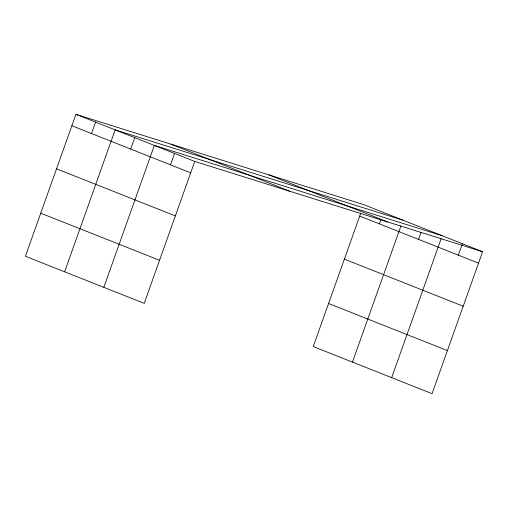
<?xml version="1.0" encoding="UTF-8"?>
<svg xmlns="http://www.w3.org/2000/svg" width="508" height="508" viewBox="0 0 508 508"><rect width="100%" height="100%" fill="white"/><g stroke="black" fill="none" stroke-linecap="round" stroke-linejoin="round"><path stroke-width="0.76" d="M482.6 251.739L363.785 204.654L75.933 114.338L25.4 256.261L144.215 303.346L194.755 161.43L482.6 251.739L432.067 393.662L313.245 346.57L360.737 213.208M91.478 133.515L95.542 122.111M64.611 271.799L115.145 129.877L402.99 220.193M130.689 149.06L134.747 137.649M103.816 287.337L154.356 145.421L442.201 235.731M170.491 164.833L174.555 153.422M379.324 223.831L380.848 219.551M352.457 362.109L400.964 225.895M418.535 239.37L421.075 232.239M391.668 377.647L441.185 238.582M458.337 255.143L462.401 243.738M268.796 174.847L387.61 221.939M359.721 216.059L478.536 263.15M170.923 144.145L289.744 191.23M75.933 114.338L194.755 161.43M71.876 125.749L190.691 172.841M344.386 259.131L463.201 306.216M56.534 168.815L175.355 215.906M328.587 303.505L447.402 350.59M40.735 213.189L159.55 260.28"/></g></svg>
